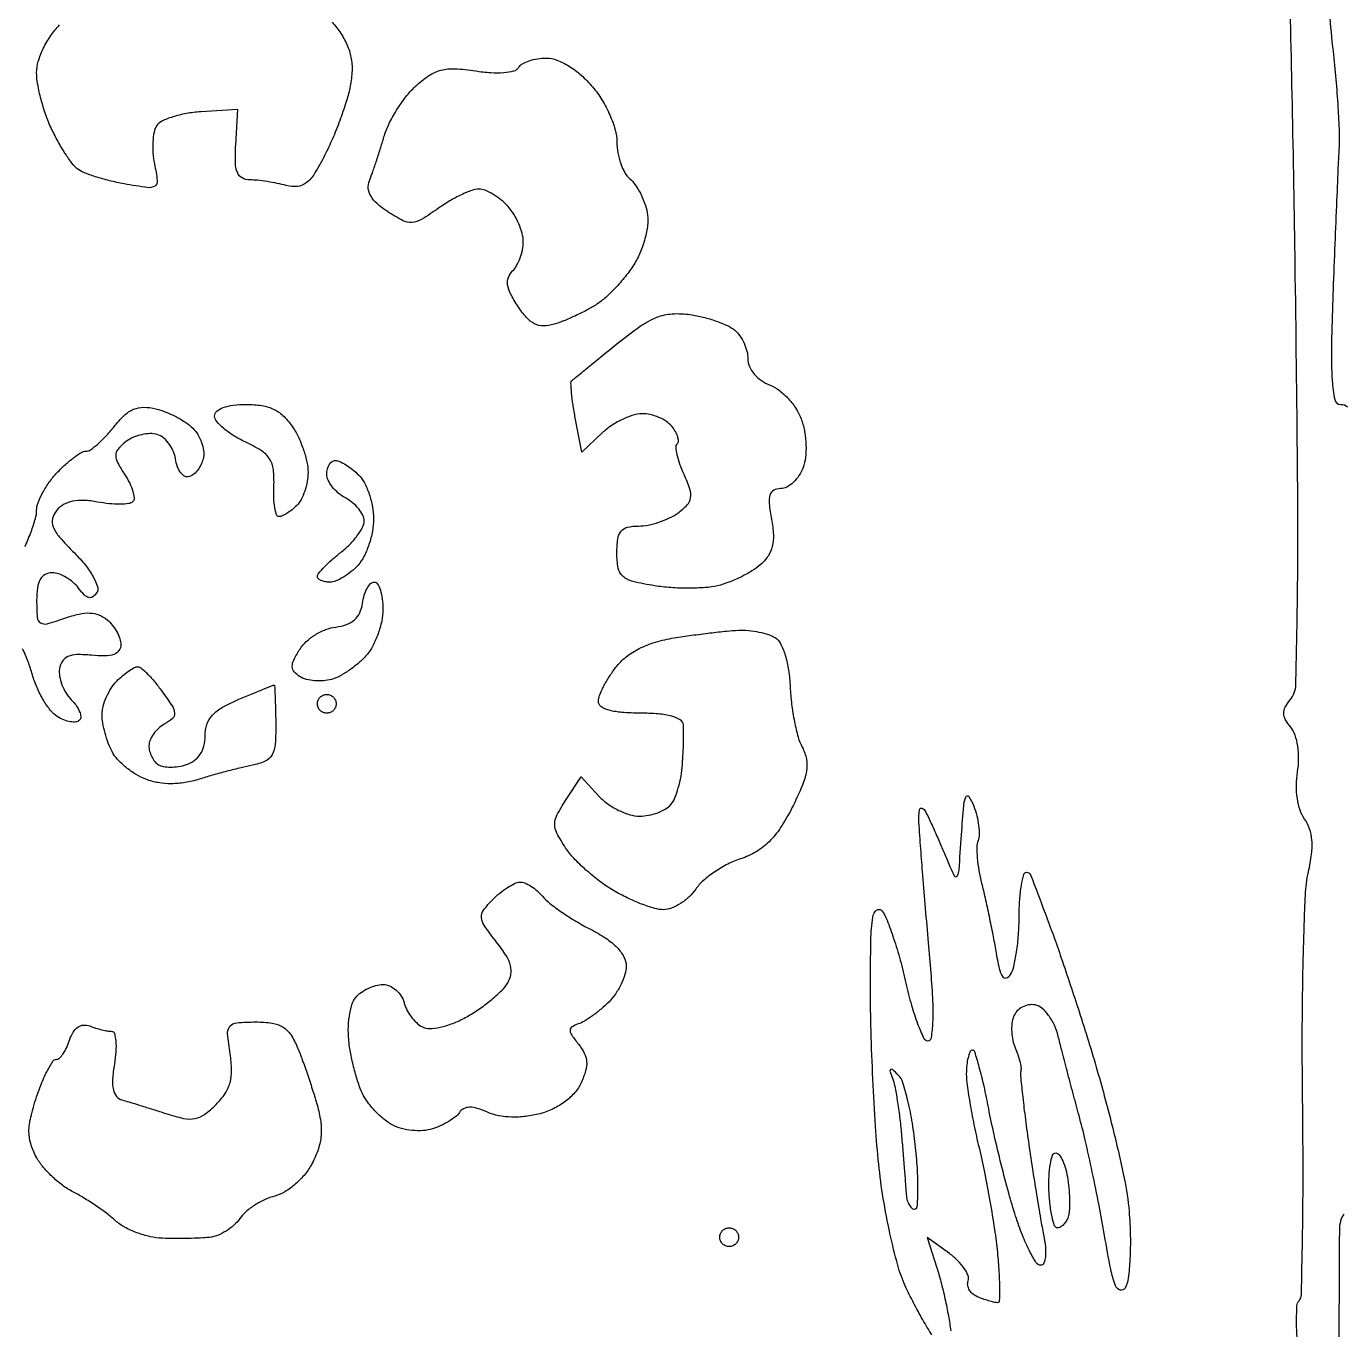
# Model space of a CAD drawing. Extents: x 0 to 102, y 0 to 135.
# Drawn here: x 8.71 to 20.61, y 13.8 to 25.58 of the extents above; entities that cross this region are included whole.
import ezdxf

# ---------------------------------------------------------------- set-up
doc = ezdxf.new("R2010")
doc.units = 0
doc.header["$MEASUREMENT"] = 0

msp = doc.modelspace()

# ---------------------------------------------------------------- linework, layer by layer
for points in [[(1.089696, 37.691352, 0.000005), (1.071462, 36.23994, 0.000218), (1.052061, 34.638966, 0.000131), (1.030377, 32.7402, 0.001538), (1.010071, 30.227354, 0.000527), (0.995686, 26.585814, 0.000524), (0.988255, 22.567479, 0.000605), (0.989821, 18.7389, 0.000203), (0.996941, 15.223942, 0.000305), (1.006264, 12.159399, 0.000118), (1.016507, 9.525276, 0.007131)], [(20.193049, 13.718612, -0.01662), (20.187825, 13.88225, -0.012923), (20.191463, 14.016138, -0.169876), (20.210013, 14.061324, 0.177601), (20.231276, 14.115414, 0.001247), (20.241555, 14.616295, 0.004586), (20.246662, 15.193076, 0.002894), (20.242551, 15.866296, -0.004097), (20.239989, 16.55853, -0.005265), (20.249553, 17.195079, -0.004087), (20.267519, 17.727545, -0.044808), (20.295538, 17.939461, 0.023788), (20.323619, 18.099728, 0.04987), (20.326933, 18.226073, 0.06368), (20.306025, 18.328883, 0.076036), (20.260442, 18.416527, -0.07861), (20.220136, 18.495004, -0.042081), (20.194863, 18.601279, -0.039117), (20.186311, 18.721254, -0.038479), (20.196453, 18.841772, 0.036956), (20.206845, 18.960923, 0.040801), (20.198933, 19.076353, 0.044862), (20.174631, 19.175807, 0.091101), (20.135394, 19.245784, -0.046681), (20.088521, 19.314382, -0.12079), (20.072893, 19.371805, -0.126529), (20.085899, 19.42826, -0.053699), (20.129125, 19.493462, 0.168305), (20.181076, 19.6318, 0.003331), (20.195674, 20.396306, 0.005331), (20.197624, 21.497888, 0.001286), (20.176717, 23.321612, 0.001518), (20.151575, 24.794204, 0.001936), (20.119016, 26.151685, 0.001504)], [(20.670967, 26.057458, -0.021633), (20.590618, 26.022568, 0.155861), (20.519644, 25.965684, 0.119715), (20.485604, 25.87174, 0.048457), (20.483507, 25.703933, 0.00672), (20.517549, 25.356912, -0.006112), (20.542648, 25.104218, -0.006081), (20.56161, 24.850549, -0.005974), (20.572835, 24.628488, -0.023596), (20.571655, 24.4917, 0.003183), (20.56403, 24.337611, 0.000411), (20.550094, 24.008026, 0.00048), (20.534257, 23.616949, 0.000401), (20.518168, 23.20155, 0.004386), (20.5029, 22.677702, 0.021575), (20.509635, 22.382106, 0.035378), (20.533541, 22.208244, 0.3547), (20.586584, 22.1652, -0.164268), (20.649522, 22.143949, -0.011706)], [(11.469628, 25.619358, -0.040643), (11.547901, 25.518771, -0.045259), (11.609538, 25.403097, -0.058921), (11.642841, 25.287899, -0.056578), (11.649103, 25.164459, -0.037586), (11.629653, 25.023888, -0.024228), (11.594964, 24.894052, -0.011752), (11.538786, 24.731644, -0.011626), (11.472236, 24.564916, -0.016415), (11.404717, 24.419941, -0.019884), (11.310841, 24.2515, -0.088629), (11.23609, 24.167126, -0.144889), (11.156658, 24.135288, -0.089104), (11.055492, 24.143836, 0.015971), (10.974261, 24.162864, 0.011486), (10.882518, 24.179102, 0.011619), (10.794427, 24.190527, 0.024456), (10.72558, 24.194445, -0.123206), (10.655723, 24.212514, -0.175069), (10.613529, 24.260055, -0.090706), (10.595336, 24.350578, -0.019014), (10.59868, 24.51285), (10.6173, 24.8301), (10.284331, 24.809659, 0.028151), (10.151827, 24.794004, 0.033036), (10.028982, 24.76395, 0.035046), (9.930847, 24.725202, 0.13873), (9.882631, 24.682759, 0.095851), (9.859612, 24.625488, 0.034221), (9.848789, 24.53767, 0.032448), (9.849859, 24.437253, 0.032945), (9.863939, 24.338337, -0.022212), (9.888629, 24.188061, -0.285272), (9.865536, 24.13867, -0.181814), (9.801999, 24.124598, -0.009178), (9.588839, 24.159018, -0.016065), (9.45718, 24.187159, -0.017135), (9.330435, 24.223189, -0.016956), (9.223979, 24.261463, -0.072635), (9.165743, 24.295122, -0.066149), (9.119329, 24.343025, -0.016357), (9.056995, 24.433208, -0.016448), (8.991852, 24.542082, -0.01581), (8.933093, 24.656427, -0.025956), (8.881516, 24.781486, -0.019969), (8.837966, 24.922607, -0.020355), (8.807844, 25.058139, -0.044526), (8.7984, 25.163981, -0.07277), (8.813234, 25.265368, -0.039541), (8.858814, 25.38302, -0.038114), (8.925858, 25.498811, -0.046124), (9.006055, 25.595345, -0.045501)], [(20.614764, 14.843529, 0.120193), (20.584857, 14.784619, 0.056459), (20.574759, 14.69925, -0.00007), (20.574095, 14.568277, -0.000003), (20.571814, 14.131445, -0.000005), (20.569095, 13.612605, -0.000004), (20.566051, 13.033596, 0.002312), (20.565454, 12.10429, 0.025889), (20.586048, 11.735256, 0.06876), (20.639983, 11.519368, 0.08619)], [(8.693967, 20.880442, 0.017691), (8.748697, 21.014031, 0.017659), (8.787682, 21.132405, 0.070826), (8.7984, 21.207691, -0.091456), (8.81102, 21.276109, -0.03319), (8.852434, 21.366134, -0.031576), (8.911952, 21.460928, -0.032613), (8.982347, 21.546397, -0.019707), (9.058552, 21.621364, -0.024358), (9.135415, 21.684683, -0.023859), (9.203592, 21.730595, -0.13709), (9.245121, 21.7422, 0.15435), (9.285894, 21.755094, 0.025972), (9.351136, 21.8062, 0.026297), (9.423934, 21.876651, 0.020674), (9.495327, 21.960072, -0.035), (9.59009, 22.06459, -0.089362), (9.674958, 22.120934, -0.104348), (9.765765, 22.139331, -0.059533), (9.877272, 22.125095, -0.03464), (9.966889, 22.095878, -0.025152), (10.062075, 22.051681, -0.025578), (10.148557, 22.000294, -0.049569), (10.210697, 21.949389, -0.060596), (10.255675, 21.891954, -0.048995), (10.289438, 21.82123, -0.050687), (10.307696, 21.748574, -0.084317), (10.306227, 21.685626, -0.057441), (10.288406, 21.629279, -0.052025), (10.257779, 21.576407, -0.055366), (10.219669, 21.534637, -0.100126), (10.179673, 21.511685, -0.197451), (10.139722, 21.514426, -0.111937), (10.101465, 21.545447, -0.080393), (10.070656, 21.601036, -0.051097), (10.052773, 21.67301, 0.069159), (10.030823, 21.749479, 0.065119), (9.988545, 21.818797, 0.069562), (9.933209, 21.87078, 0.107127), (9.872986, 21.896372, 0.068238), (9.805603, 21.899887, 0.044733), (9.728912, 21.886442, 0.04442), (9.655064, 21.85934, 0.063135), (9.59613, 21.821845, 0.049605), (9.532904, 21.757798, 0.171312), (9.51372, 21.703649, 0.124634), (9.530081, 21.638718, 0.021307), (9.595791, 21.528456, -0.030431), (9.639557, 21.451874, -0.043125), (9.668082, 21.378798, -0.050614), (9.679316, 21.31871, -0.220754), (9.667196, 21.285596, -0.167859), (9.630913, 21.267945, -0.02751), (9.551842, 21.262785, -0.027652), (9.45438, 21.267188, -0.021258), (9.348924, 21.282365, 0.034077), (9.224978, 21.296973, 0.062197), (9.12356, 21.289348, 0.077137), (9.042775, 21.259562, 0.092981), (8.980615, 21.207982, 0.114068), (8.942572, 21.13226, 0.158571), (8.948302, 21.057117, 0.082658), (9.005621, 20.964786, 0.016222), (9.139662, 20.821753, -0.0267), (9.238751, 20.711476, -0.042348), (9.309772, 20.606312, -0.051523), (9.348014, 20.517444, -0.217589), (9.340958, 20.46132, -0.100714), (9.307047, 20.425233, -0.219506), (9.270529, 20.418454, -0.138402), (9.228876, 20.442505, -0.035193), (9.17801, 20.502684, 0.057112), (9.128662, 20.556139, 0.046442), (9.065107, 20.601358, 0.048163), (8.997706, 20.632216, 0.083464), (8.937123, 20.6424, 0.125629), (8.874952, 20.626529, 0.14176), (8.831314, 20.583226, 0.093644), (8.806076, 20.507289, 0.033545), (8.7984, 20.393001, 0.019126), (8.804296, 20.238922, 0.237859), (8.833668, 20.190313, 0.211854), (8.892556, 20.181853, 0.015147), (9.053967, 20.232693, -0.027344), (9.182469, 20.269749, -0.066304), (9.280589, 20.278966, -0.086201), (9.361253, 20.261712, -0.077661), (9.434667, 20.217933, -0.050855), (9.482548, 20.169188, -0.042223), (9.523042, 20.108765, -0.043993), (9.550762, 20.046375, -0.082733), (9.5598, 19.992129, -0.158594), (9.542581, 19.939208, -0.150354), (9.497182, 19.905181, -0.084933), (9.416935, 19.890971, -0.026368), (9.294127, 19.896738, 0.027777), (9.163033, 19.902524, 0.097926), (9.080864, 19.885297, 0.151806), (9.031454, 19.843409, 0.103522), (9.005328, 19.773992, 0.081593), (9.005938, 19.707342, 0.048244), (9.027086, 19.630452, 0.04672), (9.06397, 19.555667, 0.058527), (9.111872, 19.495013, -0.041593), (9.157381, 19.44123, -0.061121), (9.186876, 19.386857, -0.080332), (9.197062, 19.34013, -0.213064), (9.185114, 19.308914, -0.173974), (9.153126, 19.293819, -0.066335), (9.10315, 19.295623, -0.055308), (9.044351, 19.312471, -0.043324), (8.98533, 19.342911, -0.085136), (8.924582, 19.397561, -0.032964), (8.860212, 19.491163, -0.031459), (8.802375, 19.60401, -0.033772), (8.760706, 19.720618, 0.0222), (8.72153, 19.838803, 0.020475), (8.67108, 19.95635, 0.02096)], [(16.891775, 13.752496, -0.011156), (16.80918, 13.889036, -0.011027), (16.724738, 14.04373, -0.012656), (16.651177, 14.195123, -0.039463), (16.582483, 14.384428, -0.01352), (16.512448, 14.667937, -0.013342), (16.451745, 14.986218, -0.015028), (16.410845, 15.294923, -0.008901), (16.382024, 15.637778, -0.004711), (16.35787, 16.063784, -0.004686), (16.341345, 16.500179, -0.007229), (16.336053, 16.8777, -0.004115), (16.339909, 17.322384, -0.031872), (16.356641, 17.52947, -0.183648), (16.3915, 17.592141, -0.430938), (16.439111, 17.586698, -0.067868), (16.48583, 17.502716, -0.012872), (16.545432, 17.337587, -0.013529), (16.605272, 17.139656, -0.012056), (16.656858, 16.931048, 0.014235), (16.706933, 16.732271, 0.022232), (16.762392, 16.564753, 0.018116), (16.816664, 16.436526, 0.291396), (16.854546, 16.4124, 0.372352), (16.887567, 16.44095, 0.024324), (16.900709, 16.576899, 0.023455), (16.900869, 16.769715, 0.010165), (16.883843, 17.02575, -0.000558), (16.860514, 17.297578, -0.000375), (16.834452, 17.608036, -0.000378), (16.809687, 17.908485, -0.00075), (16.790592, 18.1467, -0.005958), (16.774546, 18.387385, -0.045587), (16.778673, 18.500529, -0.48499), (16.801795, 18.514392, -0.189767), (16.833997, 18.4851, -0.006639), (16.873334, 18.402475, -0.00284), (16.923813, 18.291049, -0.002809), (16.976286, 18.171653, -0.003695), (17.022742, 18.0621, 0.010409), (17.092721, 17.90305, 0.590517), (17.118529, 17.901276, 0.125143), (17.1366, 17.955155, 0.002064), (17.159087, 18.2736, -0.004232), (17.178881, 18.537622, -0.080027), (17.198779, 18.617882, -0.608776), (17.226446, 18.619944, -0.045763), (17.269561, 18.532923, -0.03062), (17.297036, 18.446358, -0.030129), (17.31391, 18.356619, -0.031573), (17.318931, 18.276399, -0.091702), (17.308831, 18.221984, 0.090163), (17.2978, 18.163545, 0.022037), (17.301473, 18.065234, 0.021866), (17.315825, 17.951138, 0.020264), (17.340342, 17.835761, -0.007147), (17.37192, 17.704222, -0.003726), (17.407709, 17.539435, -0.003705), (17.441928, 17.369754, -0.00565), (17.468868, 17.221953, 0.012857), (17.499811, 17.065043, 0.085732), (17.530086, 16.991697, 0.35029), (17.563928, 16.979937, 0.168351), (17.602208, 17.010453, 0.085573), (17.631975, 17.08216, 0.018718), (17.656688, 17.213986, 0.01897), (17.67398, 17.370629, 0.017199), (17.680105, 17.53335, -0.015578), (17.685402, 17.6874, -0.02546), (17.70058, 17.817157, -0.023071), (17.721804, 17.915063, -0.340063), (17.747988, 17.9352, -0.309729), (17.78264, 17.911457, -0.00223), (17.914741, 17.565649, -0.007298), (18.061097, 17.159472, -0.004486), (18.222151, 16.677154, -0.008044), (18.386438, 16.140775, -0.00906), (18.526609, 15.620168, -0.009345), (18.630583, 15.168374, -0.031863), (18.67382, 14.869786, -0.015244), (18.684787, 14.648912, -0.017942), (18.681278, 14.439507, -0.017055), (18.666063, 14.26454, -0.097648), (18.63729, 14.176396, -0.34706), (18.593489, 14.158264, -0.235185), (18.551589, 14.196339, -0.04432), (18.508112, 14.346042, -0.006802), (18.452417, 14.651315, 0.006313), (18.403254, 14.922287, 0.004472), (18.341529, 15.225155, 0.004514), (18.27736, 15.513441, 0.009526), (18.221319, 15.7356, -0.00125), (18.168219, 15.932316, -0.001088), (18.113565, 16.138622, -0.001094), (18.064929, 16.325498, -0.003231), (18.032622, 16.454189, 0.047574), (17.998219, 16.55315, 0.051151), (17.946364, 16.641274, 0.057167), (17.885853, 16.706451, 0.13024), (17.82583, 16.735392, 0.090283), (17.766608, 16.735994, 0.08087), (17.708456, 16.715992, 0.081904), (17.660272, 16.678895, 0.096504), (17.629793, 16.630152, 0.065138), (17.614919, 16.568387, 0.038734), (17.612737, 16.492624, 0.038133), (17.622429, 16.415401, 0.052893), (17.64348, 16.34895, -0.020861), (17.667304, 16.287662, -0.022302), (17.68535, 16.22594, -0.022569), (17.696021, 16.17183, -0.089486), (17.695045, 16.138093, 0.076039), (17.692564, 16.093533, 0.002826), (17.709702, 15.925801, 0.00507), (17.733169, 15.727188, 0.003536), (17.763499, 15.503593, 0.002452), (17.798844, 15.264552, 0.002255), (17.837508, 15.019068, 0.002251), (17.873959, 14.800466, 0.007441), (17.900759, 14.65695, -0.024802), (17.917325, 14.54727, -0.049347), (17.917473, 14.459506, -0.074367), (17.902886, 14.40126, -0.303034), (17.874026, 14.382, -0.260118), (17.834616, 14.40399, -0.02059), (17.773822, 14.512243, -0.023798), (17.709347, 14.655483, -0.015744), (17.648507, 14.825379, -0.01099), (17.586419, 15.033131, -0.005762), (17.517868, 15.294063, -0.005728), (17.453722, 15.563257, -0.008751), (17.404863, 15.798279, 0.008058), (17.362954, 16.00128, 0.013048), (17.320062, 16.172253, 0.006726), (17.279187, 16.311592, 0.329172), (17.257235, 16.3278, 0.288828), (17.238508, 16.315997, 0.041935), (17.221789, 16.271885, 0.03679), (17.20901, 16.210394, 0.023341), (17.202818, 16.13745, 0.041357), (17.207486, 16.032984, 0.009262), (17.23342, 15.856433, 0.009549), (17.271149, 15.653099, 0.009106), (17.317159, 15.448095, -0.010079), (17.366971, 15.224111, -0.00649), (17.416083, 14.962679, -0.006523), (17.457486, 14.705576, -0.012188), (17.483192, 14.496345, -0.008849), (17.497141, 14.322738, -0.014875), (17.501926, 14.176594, -0.008634), (17.500243, 14.058813, -0.405002), (17.484542, 14.0436, -0.059238), (17.460258, 14.046487, -0.010781), (17.41636, 14.058082, -0.01147), (17.36531, 14.074027, -0.010183), (17.312961, 14.092901, -0.074091), (17.266479, 14.119166, -0.086177), (17.232412, 14.156728, -0.097487), (17.215807, 14.199497, -0.12915), (17.219167, 14.240951, 0.179781), (17.218299, 14.289196, 0.056656), (17.183992, 14.353993, 0.048286), (17.125914, 14.423419, 0.037501), (17.050716, 14.487106), (16.847581, 14.634511), (16.936215, 14.360206, -0.015322), (16.972826, 14.233786, -0.008813), (17.009542, 14.079498, -0.008799), (17.040991, 13.923067, -0.014518), (17.061373, 13.7898, -0.003799)]]:
    msp.add_lwpolyline(points, format="xyb")
for points in [[(13.406572, 25.2954, -0.092118), (13.501973, 25.277673, -0.047411), (13.611108, 25.223305, -0.042475), (13.722347, 25.140164, -0.036154), (13.82458, 25.035109, -0.038634), (13.908911, 24.91755, -0.032548), (13.979667, 24.781631, -0.03381), (14.028132, 24.647742, -0.070043), (14.0436, 24.537868, 0.04429), (14.052286, 24.439996, 0.040235), (14.078125, 24.341869, 0.042597), (14.116032, 24.257672, 0.092737), (14.161131, 24.203375, -0.067483), (14.209042, 24.151252, -0.032993), (14.255737, 24.073808, -0.031992), (14.294395, 23.985508, -0.039975), (14.31815, 23.899268, -0.071851), (14.322594, 23.80151, -0.03622), (14.301614, 23.679608, -0.034801), (14.26083, 23.553342, -0.041119), (14.204658, 23.441149, -0.02921), (14.131877, 23.335849, -0.02125), (14.039514, 23.227448, -0.021586), (13.942745, 23.131823, -0.043348), (13.857289, 23.066906, -0.018669), (13.769335, 23.015882, -0.012575), (13.665469, 22.964008, -0.012677), (13.562303, 22.918839, -0.02444), (13.477257, 22.888902, -0.069939), (13.380129, 22.874228, -0.118933), (13.300496, 22.892577, -0.09669), (13.227083, 22.949083, -0.03551), (13.147431, 23.053637, -0.025596), (13.082111, 23.165411, -0.082831), (13.055779, 23.246945, -0.127041), (13.062702, 23.312255, -0.10717), (13.100424, 23.370864, 0.069324), (13.137669, 23.420166, 0.038964), (13.169055, 23.488483, 0.038039), (13.190454, 23.563828, 0.050214), (13.1976, 23.634809, 0.066775), (13.187529, 23.709879, 0.036027), (13.156471, 23.798035, 0.035138), (13.111184, 23.884812, 0.046112), (13.057588, 23.956289, 0.038788), (12.995013, 24.015489, 0.036659), (12.922903, 24.065554, 0.038857), (12.85233, 24.10016, 0.094843), (12.795698, 24.111, 0.087957), (12.732974, 24.09988, 0.022964), (12.638263, 24.060188, 0.022609), (12.532844, 24.004233, 0.0214), (12.430897, 23.938024, -0.018435), (12.278262, 23.837605, -0.120728), (12.191464, 23.810303, -0.13617), (12.106862, 23.828001, -0.025792), (11.969438, 23.908238, -0.03684), (11.876261, 23.979614, -0.078862), (11.819021, 24.049527, -0.107658), (11.796613, 24.118487, -0.123055), (11.806626, 24.186964, 0.013113), (11.833135, 24.256578, 0.004453), (11.868099, 24.359085, 0.004424), (11.904732, 24.473069, 0.005077), (11.937646, 24.582582, -0.043108), (11.981519, 24.696381, -0.025584), (12.051939, 24.823679, -0.025477), (12.135811, 24.944352, -0.03959), (12.220993, 25.038117, -0.038883), (12.344134, 25.136978, -0.086346), (12.453318, 25.186587, -0.077064), (12.580663, 25.199413, -0.026287), (12.765915, 25.179702, 0.023298), (12.90315, 25.16427, 0.036176), (13.022233, 25.165095, 0.041475), (13.113282, 25.17999, 0.195475), (13.155187, 25.210617, -0.127304), (13.189197, 25.2432, -0.046395), (13.250646, 25.270495, -0.042278), (13.326562, 25.289136, -0.039088)], [(14.706799, 22.976842, -0.024816), (14.823708, 22.953459, -0.022672), (14.941373, 22.918044, -0.023318), (15.043526, 22.876731, -0.065538), (15.108649, 22.835735, -0.067527), (15.154344, 22.786013, -0.044531), (15.192941, 22.718504, -0.044281), (15.219227, 22.644632, -0.063424), (15.228, 22.575747, 0.105782), (15.242663, 22.507216, 0.070438), (15.28563, 22.439017, 0.064602), (15.350429, 22.379977, 0.061723), (15.429118, 22.338347, -0.074467), (15.512229, 22.291642, -0.044169), (15.595645, 22.2141, -0.043119), (15.666868, 22.119904, -0.056508), (15.713597, 22.022753, -0.041844), (15.741201, 21.915449, -0.034416), (15.752935, 21.797728, -0.035504), (15.748378, 21.685094, -0.0608), (15.726705, 21.593712, -0.05741), (15.689906, 21.521088, -0.059255), (15.637885, 21.459587, -0.06571), (15.579247, 21.417802, -0.122581), (15.522993, 21.4038, 0.12354), (15.461163, 21.388286, 0.201141), (15.427556, 21.34691, 0.098785), (15.420586, 21.268123, 0.019188), (15.441612, 21.126193, -0.032506), (15.458615, 20.985725, -0.074682), (15.448683, 20.879944, -0.089335), (15.410073, 20.793696, -0.063963), (15.339696, 20.714555, -0.042183), (15.264095, 20.659217, -0.022883), (15.163033, 20.603769, -0.022642), (15.054301, 20.556412, -0.03309), (14.95454, 20.525625, -0.040305), (14.842002, 20.508315, -0.017773), (14.69144, 20.502817, -0.017455), (14.530554, 20.50828, -0.022432), (14.38349, 20.525075, -0.019236), (14.188426, 20.564013, -0.121397), (14.099065, 20.610208, -0.168388), (14.056319, 20.685138, -0.046229), (14.0436, 20.822413, -0.033152), (14.051964, 20.948423, -0.136981), (14.081752, 21.01794, -0.168207), (14.139272, 21.054034, -0.056839), (14.23893, 21.0654, 0.049196), (14.325446, 21.073933, 0.030594), (14.424139, 21.099954, 0.030536), (14.519302, 21.137966, 0.047612), (14.595133, 21.183032, 0.044731), (14.678468, 21.256238, 0.15206), (14.710118, 21.320309, 0.122262), (14.703261, 21.399557, 0.024479), (14.650435, 21.532365, -0.021771), (14.613258, 21.624375, -0.030969), (14.589017, 21.709144, -0.031554), (14.578386, 21.777839, -0.222529), (14.589599, 21.808799, 0.203113), (14.599879, 21.834196, 0.071854), (14.593513, 21.873742, 0.05692), (14.572892, 21.920319, 0.040577), (14.540107, 21.967066, 0.075241), (14.491302, 22.010556, 0.044524), (14.42229, 22.047249, 0.043422), (14.345086, 22.072227, 0.056588), (14.271344, 22.0806, 0.076709), (14.191189, 22.06823, 0.03614), (14.093601, 22.029424, 0.034728), (13.995192, 21.973058, 0.041174), (13.911359, 21.906382), (13.725913, 21.732165), (13.667801, 22.041927, -0.009192), (13.647461, 22.162547, -0.013812), (13.634575, 22.268469, -0.008608), (13.627883, 22.356106, -0.215014), (13.636295, 22.378148, -0.023643), (13.656819, 22.396715, -0.00046), (13.766915, 22.487059, -0.001105), (13.895786, 22.592135, -0.000741), (14.0436, 22.711751, -0.016888), (14.254721, 22.870619, -0.05783), (14.405541, 22.952189, -0.079009), (14.544255, 22.983583, -0.053214)], [(10.69217, 22.1652, -0.040052), (10.834815, 22.153755, -0.074608), (10.945047, 22.118559, -0.080198), (11.034866, 22.054699, -0.053212), (11.11517, 21.956677, -0.03678), (11.167489, 21.862373, -0.027112), (11.211665, 21.751375, -0.02763), (11.242058, 21.641262, -0.053568), (11.2518, 21.550597, -0.044931), (11.244318, 21.467508, -0.036926), (11.221978, 21.381251, -0.038333), (11.18922, 21.304598, -0.076373), (11.15028, 21.25152, -0.026448), (11.107081, 21.212664, -0.028935), (11.061249, 21.179821, -0.030127), (11.019168, 21.15663, -0.11132), (10.989756, 21.15, -0.32546), (10.967552, 21.166165, -0.036157), (10.951748, 21.230767, -0.033069), (10.942703, 21.319555, -0.02019), (10.943226, 21.42495, 0.039314), (10.938205, 21.575884, 0.116412), (10.903511, 21.672846, 0.108671), (10.827497, 21.74788, 0.031875), (10.682581, 21.8268, -0.029395), (10.57789, 21.883143, -0.037457), (10.489153, 21.947487, -0.041046), (10.426167, 22.010335, -0.173494), (10.407631, 22.05945, -0.223358), (10.427006, 22.102581, -0.088548), (10.484357, 22.136375, -0.059349), (10.57468, 22.158218, -0.029688)], [(11.499557, 21.6576, -0.110284), (11.538597, 21.648883, -0.03046), (11.59409, 21.618548, -0.029203), (11.654391, 21.575539, -0.02687), (11.711057, 21.524657, -0.077157), (11.762055, 21.454916, -0.038236), (11.804948, 21.353732, -0.036786), (11.834201, 21.23963, -0.044387), (11.844, 21.129469, -0.045933), (11.833712, 21.017714, -0.035105), (11.802871, 20.898811, -0.036009), (11.757673, 20.790689, -0.067006), (11.703988, 20.712511, -0.036379), (11.642012, 20.65331, -0.035602), (11.571679, 20.603246, -0.037821), (11.503647, 20.568532, -0.099381), (11.450188, 20.5578, -0.04312), (11.406627, 20.561564, -0.06283), (11.369825, 20.572862, -0.082432), (11.344902, 20.589472, -0.207516), (11.3364, 20.609074, -0.178474), (11.346851, 20.637422, -0.01616), (11.398528, 20.694157, -0.019372), (11.466885, 20.759253, -0.013928), (11.5479, 20.826715, 0.031454), (11.628842, 20.899065, 0.034674), (11.697272, 20.978809, 0.037084), (11.745213, 21.054313, 0.123521), (11.7594, 21.110864, 0.116527), (11.747189, 21.162548, 0.054577), (11.709697, 21.220648, 0.049857), (11.654922, 21.275826, 0.049549), (11.5902, 21.3192, -0.052011), (11.525481, 21.363034, -0.050946), (11.470703, 21.419556, -0.055403), (11.433273, 21.479624, -0.112104), (11.421, 21.533677, -0.06152), (11.426853, 21.581063, -0.079974), (11.444076, 21.621197, -0.097676), (11.469596, 21.648063, -0.155317)], [(11.849884, 20.5578, -0.260169), (11.880155, 20.540905, -0.060358), (11.905477, 20.485999, -0.047401), (11.922876, 20.407014, -0.030532), (11.9286, 20.313372, -0.050856), (11.917778, 20.207253, -0.034746), (11.88511, 20.090449, -0.035044), (11.837278, 19.981066, -0.057727), (11.78055, 19.897724, -0.03632), (11.711473, 19.828669, -0.027148), (11.626287, 19.762781, -0.027709), (11.538764, 19.709281, -0.054646), (11.4633, 19.678783, -0.049514), (11.390175, 19.665782, -0.040099), (11.310448, 19.666034, -0.041566), (11.236282, 19.67849, -0.078013), (11.180552, 19.702393, -0.071298), (11.127557, 19.747326, -0.179947), (11.109595, 19.79376, -0.11936), (11.123331, 19.853894, -0.024024), (11.177323, 19.950372, -0.068794), (11.235314, 20.019837, -0.045646), (11.318312, 20.082485, -0.045379), (11.412065, 20.129479, -0.064557), (11.502371, 20.15206, 0.055524), (11.600516, 20.174732, 0.097764), (11.671952, 20.216863, 0.104782), (11.718865, 20.280637, 0.071205), (11.744134, 20.36745, -0.038382), (11.760262, 20.440321, -0.053191), (11.78635, 20.501885, -0.065793), (11.817756, 20.544199, -0.202946)], [(15.1434, 20.122915, -0.033224), (15.233175, 20.120894, -0.027369), (15.328007, 20.107176, -0.028211), (15.413931, 20.084798, -0.063361), (15.474851, 20.056285, -0.138423), (15.52353, 20.002043, -0.040408), (15.565057, 19.896706, -0.036047), (15.595623, 19.761727, -0.027256), (15.610213, 19.610427, 0.020556), (15.623028, 19.455896, 0.018551), (15.648743, 19.297503, 0.018937), (15.682442, 19.157318, 0.054457), (15.71974, 19.064635, -0.077585), (15.757021, 18.958071, -0.087781), (15.757731, 18.849835, -0.058226), (15.718409, 18.715556, -0.016508), (15.626678, 18.517739, -0.027795), (15.523812, 18.339238, -0.052728), (15.419129, 18.210768, -0.061548), (15.302124, 18.120191, -0.055858), (15.162788, 18.057258, 0.040123), (15.047319, 18.009412, 0.030384), (14.929192, 17.939597, 0.031093), (14.825751, 17.859863, 0.060303), (14.756141, 17.782308, -0.05166), (14.694616, 17.71134, -0.045896), (14.617501, 17.651293, -0.048566), (14.537191, 17.610214, -0.094217), (14.466639, 17.5968, -0.070257), (14.385695, 17.60823, -0.021182), (14.267582, 17.647755, -0.020769), (14.137342, 17.703869, -0.021178), (14.013072, 17.770264, -0.027898), (13.890274, 17.852275, -0.020881), (13.764404, 17.955393, -0.021255), (13.653763, 18.062812, -0.044437), (13.579396, 18.156901, -0.024207), (13.502242, 18.288089, -0.121604), (13.482054, 18.370153, -0.121344), (13.502352, 18.452274, -0.024059), (13.579741, 18.583773), (13.719763, 18.797473), (13.884977, 18.620137, 0.051765), (13.962779, 18.552265, 0.039904), (14.059777, 18.494893, 0.040992), (14.160254, 18.45564, 0.07275), (14.248037, 18.4428, 0.04748), (14.330159, 18.450616, 0.041482), (14.413289, 18.473864, 0.043643), (14.485256, 18.507995, 0.088461), (14.532771, 18.54855, 0.074976), (14.567382, 18.606535, 0.026778), (14.59914, 18.69779, 0.025859), (14.623778, 18.803176, 0.027741), (14.636694, 18.9081, 0.005601), (14.642557, 19.013024, 0.005544), (14.646092, 19.11841, 0.005452), (14.647156, 19.210687, 0.021304), (14.644764, 19.26765, 0.240451), (14.616744, 19.312692, 0.069445), (14.53905, 19.345877, 0.046338), (14.418422, 19.366881, 0.019949), (14.2551, 19.3734, -0.018912), (14.089302, 19.379673, -0.049187), (13.971793, 19.40032, -0.080774), (13.89997, 19.433558, -0.253734), (13.876281, 19.47915, -0.090464), (13.887136, 19.533192, -0.023787), (13.923781, 19.613898, -0.023353), (13.975042, 19.703324, -0.022053), (14.035342, 19.789365, -0.063051), (14.127025, 19.881799, -0.049663), (14.246263, 19.957271, -0.044254), (14.39183, 20.01484, -0.031894), (14.562211, 20.053726, -0.005688), (14.719255, 20.07734, -0.004844), (14.885432, 20.098758, -0.004886), (15.037037, 20.115305, -0.013759)], [(9.713893, 19.793741, -0.170866), (9.744704, 19.781265, -0.018268), (9.801513, 19.727299, -0.020828), (9.865992, 19.655665, -0.015303), (9.931561, 19.571288, -0.013212), (10.023246, 19.438302, -0.127239), (10.044938, 19.373724, -0.232068), (10.025399, 19.325525, -0.054905), (9.952711, 19.273643, 0.058269), (9.899505, 19.235125, 0.052414), (9.854464, 19.184086, 0.05567), (9.823782, 19.128857, 0.099291), (9.8136, 19.078089, 0.064396), (9.819929, 19.029153, 0.051802), (9.838674, 18.979465, 0.053418), (9.866285, 18.936481, 0.08508), (9.898957, 18.907632, 0.09957), (9.943535, 18.891102, 0.039869), (10.008721, 18.886079, 0.03744), (10.081999, 18.89178, 0.038732), (10.152757, 18.90834, 0.082989), (10.22372, 18.944649, 0.088755), (10.277118, 19.001372, 0.082924), (10.310025, 19.076526, 0.061888), (10.3212, 19.166466, -0.080434), (10.33819, 19.271398, -0.106216), (10.387248, 19.354613, -0.079337), (10.478443, 19.426586, -0.02851), (10.627632, 19.499165, -0.001244), (10.745881, 19.548227, -0.001985), (10.847227, 19.589511, -0.000388), (10.936671, 19.625452, -0.101876), (10.944882, 19.626932, -0.393054), (10.949342, 19.622573, -0.000984), (10.95376, 19.526641, -0.004948), (10.957521, 19.416578, -0.002973), (10.959914, 19.285893, -0.019091), (10.954939, 19.093169, -0.110484), (10.926578, 18.996032, -0.163233), (10.865085, 18.939539, -0.056178), (10.748414, 18.902527, 0.01036), (10.646938, 18.880295, 0.005043), (10.518297, 18.84793, 0.005), (10.385057, 18.811547, 0.007198), (10.267955, 18.77648, -0.035169), (10.140235, 18.745894, -0.040627), (10.01554, 18.735455, -0.042787), (9.896763, 18.74536, -0.048687), (9.786649, 18.775364, -0.046067), (9.697156, 18.819191, -0.034293), (9.60734, 18.882773, -0.035035), (9.530343, 18.95517, -0.063772), (9.480344, 19.025389, -0.034545), (9.445962, 19.101898, -0.023146), (9.416962, 19.193379, -0.023346), (9.397035, 19.285066, -0.041857), (9.3906, 19.361795, -0.064761), (9.400264, 19.436098, -0.039123), (9.429652, 19.520005, -0.038588), (9.472647, 19.600182, -0.054059), (9.523543, 19.663457, -0.020808), (9.578651, 19.714159, -0.025497), (9.634297, 19.756567, -0.025333), (9.683604, 19.786767, -0.137145)], [(11.421, 19.5426, -0.099038), (11.453287, 19.536141, -0.097945), (11.480749, 19.517749, -0.097945), (11.499141, 19.490287, -0.099038), (11.5056, 19.458, -0.099038), (11.499141, 19.425713, -0.097945), (11.480749, 19.398251, -0.097945), (11.453287, 19.379859, -0.099038), (11.421, 19.3734, -0.099038), (11.388713, 19.379859, -0.097945), (11.361251, 19.398251, -0.097945), (11.342859, 19.425713, -0.099038), (11.3364, 19.458, -0.099038), (11.342859, 19.490287, -0.097945), (11.361251, 19.517749, -0.097945), (11.388713, 19.536141, -0.099038)], [(13.166091, 17.845572, -0.109374), (13.210482, 17.83817, -0.04338), (13.265906, 17.81003, -0.040271), (13.322621, 17.768065, -0.040161), (13.371932, 17.717517, 0.052971), (13.435779, 17.655329, 0.016071), (13.544791, 17.575135, 0.0159), (13.673567, 17.492538, 0.016694), (13.80529, 17.419697, -0.028955), (13.944493, 17.338204, -0.053068), (14.045469, 17.254258, -0.069036), (14.107324, 17.170014, -0.124509), (14.1282, 17.087481, -0.074832), (14.116821, 17.011872, -0.038508), (14.081604, 16.922601, -0.037193), (14.030284, 16.834422, -0.046025), (13.969575, 16.761375, -0.021342), (13.900306, 16.69778, -0.019141), (13.823376, 16.637855, -0.019563), (13.750155, 16.589425, -0.055269), (13.694625, 16.563633, 0.059953), (13.638287, 16.536823, 0.259899), (13.621227, 16.50547, 0.151812), (13.635399, 16.461462, 0.019317), (13.696488, 16.381352, -0.054956), (13.749398, 16.300652, -0.100471), (13.770329, 16.225099, -0.088771), (13.76129, 16.141022, -0.035854), (13.720944, 16.03247, -0.072902), (13.663604, 15.943614, -0.051846), (13.576632, 15.862821, -0.048819), (13.468674, 15.797015, -0.047408), (13.348956, 15.75262, -0.034178), (13.21964, 15.727477, -0.037824), (13.092448, 15.721355, -0.04054), (12.974846, 15.734171, -0.057117), (12.874292, 15.765685, 0.030072), (12.781814, 15.800249, 0.076847), (12.711221, 15.810497, 0.115022), (12.658587, 15.797714, 0.134168), (12.620492, 15.763342, -0.083743), (12.585582, 15.724887, -0.030654), (12.524982, 15.682955, -0.029358), (12.451801, 15.64436, -0.031061), (12.375946, 15.615416, -0.059125), (12.291809, 15.599731, -0.03946), (12.193696, 15.600976, -0.039531), (12.097289, 15.617583, -0.060521), (12.018334, 15.648252, -0.046331), (11.946209, 15.695919, -0.028322), (11.870353, 15.764244, -0.028249), (11.802305, 15.841134, -0.044176), (11.753933, 15.915015, -0.038939), (11.715253, 16.003152, -0.016492), (11.676733, 16.126478, -0.0162), (11.64407, 16.261496, -0.020392), (11.623047, 16.388391, -0.033273), (11.616066, 16.51099, -0.03356), (11.625453, 16.633075, -0.035562), (11.648306, 16.737761, -0.102028), (11.683112, 16.803115, -0.06438), (11.73119, 16.847859, -0.044357), (11.795383, 16.885665, -0.044488), (11.864942, 16.911425, -0.066538), (11.929092, 16.92, -0.104244), (11.989333, 16.907302, -0.075838), (12.04727, 16.870423, -0.072096), (12.094152, 16.815724, -0.077374), (12.122201, 16.751227, 0.058795), (12.148972, 16.682862, 0.047236), (12.192624, 16.616968, 0.048838), (12.245564, 16.563142, 0.082612), (12.299962, 16.531177, 0.118489), (12.369539, 16.522043, 0.037901), (12.472862, 16.540964, 0.035386), (12.588757, 16.580353, 0.0329), (12.700913, 16.6365, 0.021354), (12.809607, 16.706571, 0.019615), (12.915153, 16.787567, 0.020048), (13.003511, 16.867256, 0.058968), (13.054849, 16.930866, 0.095114), (13.085506, 17.009536, 0.110251), (13.082483, 17.08971, 0.076572), (13.042113, 17.182557, 0.025887), (12.956839, 17.303338, -0.014106), (12.846731, 17.45175, -0.130402), (12.819479, 17.526231, -0.185067), (12.838062, 17.592197, -0.034549), (12.921459, 17.689295, -0.027379), (12.985604, 17.747552, -0.028536), (13.054882, 17.797591, -0.029746), (13.119397, 17.833594, -0.099545)], [(9.278262, 16.545418, 0.016784), (9.331878, 16.526883, 0.015019), (9.38863, 16.511223, 0.015248), (9.44045, 16.500248, 0.044584), (9.4768, 16.497, -0.336473), (9.501706, 16.4781, -0.047372), (9.513863, 16.410461, -0.038396), (9.514472, 16.315344, -0.022635), (9.501355, 16.202399, 0.022787), (9.485275, 16.063568, 0.069589), (9.491819, 15.969175, 0.117893), (9.520236, 15.909258, 0.159722), (9.570124, 15.876826, -0.008205), (9.632858, 15.859051, -0.002046), (9.73479, 15.827899, -0.00209), (9.851127, 15.79129, -0.0021), (9.966985, 15.753761, 0.025391), (10.126584, 15.710161, 0.098624), (10.228537, 15.708193, 0.113429), (10.315771, 15.745405, 0.039095), (10.420659, 15.835059, 0.049534), (10.501656, 15.933918, 0.079734), (10.546789, 16.032773, 0.072758), (10.561045, 16.147243, 0.034894), (10.547543, 16.295024, -0.017854), (10.524975, 16.474374, -0.196013), (10.545828, 16.542349, -0.204651), (10.607751, 16.574768, -0.019646), (10.781555, 16.5816, -0.036267), (10.929069, 16.570886, -0.102624), (11.025577, 16.535709, -0.110876), (11.09581, 16.466932, -0.046409), (11.157575, 16.34895, -0.010062), (11.199968, 16.239455, -0.005194), (11.248799, 16.100923, -0.00516), (11.296081, 15.957369, -0.007788), (11.334015, 15.831302, -0.032872), (11.366004, 15.681943, -0.057408), (11.369869, 15.555583, -0.059674), (11.345015, 15.435035, -0.0387), (11.289538, 15.303777, -0.052307), (11.225915, 15.207042, -0.041218), (11.138707, 15.116868, -0.042509), (11.042489, 15.046009, -0.07612), (10.952188, 15.008059, 0.047028), (10.863293, 14.976625, 0.034344), (10.771447, 14.926146, 0.034987), (10.690335, 14.865609, 0.062254), (10.634513, 14.803902, -0.058876), (10.58174, 14.74477, -0.042394), (10.510708, 14.691904, -0.042955), (10.433306, 14.652662, -0.068685), (10.361536, 14.634626, -0.015805), (10.279394, 14.628252, -0.006435), (10.167345, 14.624556, -0.00636), (10.046711, 14.623666, -0.008065), (9.935302, 14.626058, -0.046414), (9.824121, 14.640634, -0.033493), (9.704209, 14.676428, -0.034064), (9.593851, 14.726393, -0.060342), (9.512302, 14.78385, 0.022397), (9.43347, 14.848852, 0.012017), (9.33087, 14.92221, 0.011944), (9.222426, 14.992148, 0.018297), (9.124962, 15.046962, -0.042881), (9.031563, 15.105705, -0.028896), (8.935581, 15.187361, -0.029145), (8.851294, 15.277868, -0.050081), (8.793883, 15.36334, -0.049348), (8.744806, 15.481794, -0.07564), (8.728984, 15.591556, -0.058669), (8.74513, 15.720023, -0.019139), (8.798112, 15.903928, -0.016265), (8.845758, 16.033927, -0.024452), (8.89639, 16.143539, -0.021573), (8.944156, 16.22605, -0.256114), (8.97544, 16.2432, 0.195389), (9.004359, 16.254949, 0.048753), (9.037944, 16.2947, 0.042484), (9.070346, 16.351396, 0.031746), (9.096442, 16.418518, -0.057169), (9.128147, 16.489221, -0.106827), (9.170644, 16.534967, -0.131772), (9.221648, 16.553429, -0.113403)], [(16.58682, 16.101838, 0.010863), (16.535414, 16.150671, 0.317163), (16.518394, 16.152789, 0.362515), (16.512399, 16.137985, 0.01221), (16.534691, 16.074, -0.041488), (16.555235, 16.001666, -0.008795), (16.578225, 15.872546, -0.009149), (16.599566, 15.721456, -0.008576), (16.615887, 15.5664, -0.001071), (16.629322, 15.409791, -0.00109), (16.642005, 15.254041, -0.001058), (16.652449, 15.118598, -0.004514), (16.657784, 15.03765, 0.043578), (16.665995, 14.980981, 0.061239), (16.683656, 14.93309, 0.078289), (16.707464, 14.900565, 0.198196), (16.734041, 14.8896, 0.392791), (16.758548, 14.912364, 0.013828), (16.765031, 15.053098, 0.019055), (16.761487, 15.232767, 0.011327), (16.744273, 15.446188, 0.014673), (16.714906, 15.666562, 0.018467), (16.674257, 15.868378, 0.016809), (16.628956, 16.03251, 0.122207)], [(18.010807, 15.3972, -0.240584), (18.041835, 15.381353, -0.049605), (18.073703, 15.326622, -0.042062), (18.10153, 15.248964, -0.028575), (18.120459, 15.156934, -0.017176), (18.131552, 15.057751, -0.017374), (18.135755, 14.95842, -0.017452), (18.133388, 14.871911, -0.064964), (18.123011, 14.818534, -0.054539), (18.105766, 14.781004, -0.059258), (18.081203, 14.749227, -0.066976), (18.0534, 14.727623, -0.132478), (18.026619, 14.7204, -0.319264), (18.001022, 14.7386, -0.027779), (17.977749, 14.819805, -0.028438), (17.95936, 14.92909, -0.017672), (17.949678, 15.0588, -0.020697), (17.949966, 15.188513, -0.033788), (17.962165, 15.297795, -0.037373), (17.982698, 15.377077, -0.32106)], [(15.0588, 14.7204, -0.099038), (15.091087, 14.713941, -0.097945), (15.118549, 14.695549, -0.097945), (15.136941, 14.668087, -0.099038), (15.1434, 14.6358, -0.099038), (15.136941, 14.603513, -0.097945), (15.118549, 14.576051, -0.097945), (15.091087, 14.557659, -0.099038), (15.0588, 14.5512, -0.099038), (15.026513, 14.557659, -0.097945), (14.999051, 14.576051, -0.097945), (14.980659, 14.603513, -0.099038), (14.9742, 14.6358, -0.099038), (14.980659, 14.668087, -0.097945), (14.999051, 14.695549, -0.097945), (15.026513, 14.713941, -0.099038)]]:
    msp.add_lwpolyline(points, format="xyb", close=True)

doc.saveas('drawing.dxf')
